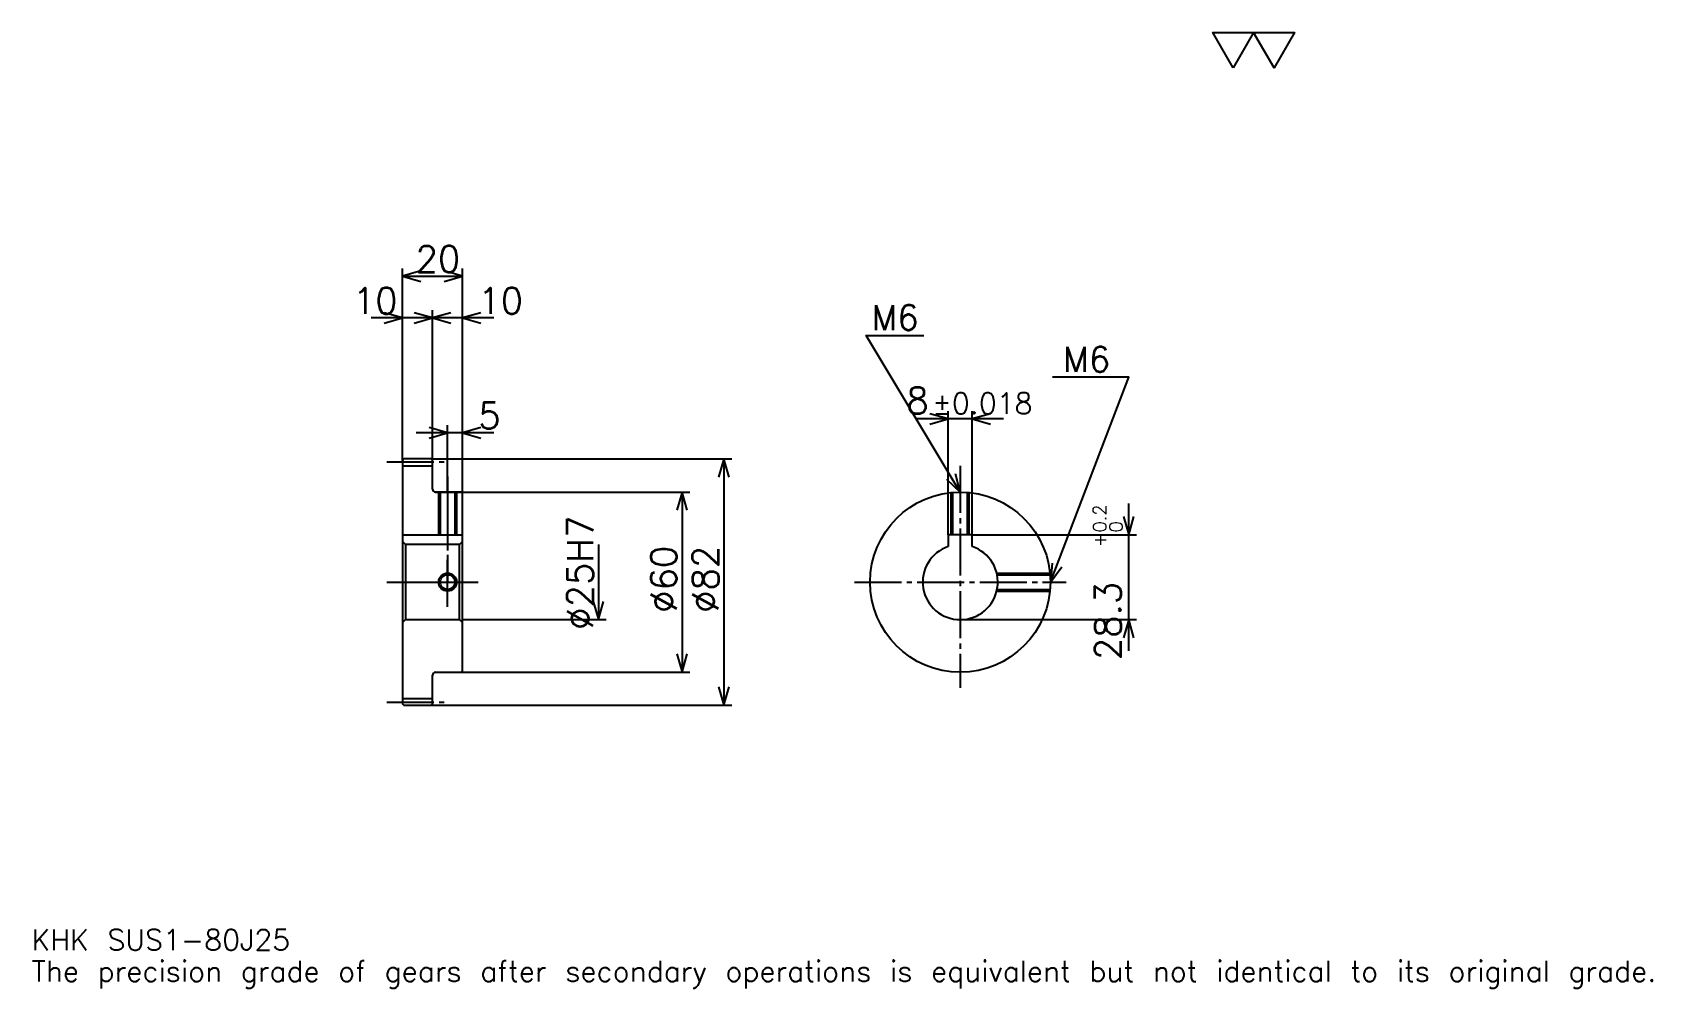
# Model space of a CAD drawing. Extents: x 18 to 557, y 6 to 325.
import ezdxf

# ---------------------------------------------------------------- set-up
doc = ezdxf.new("R2010")
doc.units = 0
doc.linetypes.add('DASHDOT', pattern=[20.869564, 15.652174, -1.73913, 1.73913, -1.73913])
doc.layers.get('0').update_dxf_attribs({"linetype": 'CONTINUOUS'})
doc.layers.add('DASHDOT', color=6, linetype='DASHDOT')
doc.styles.add('KANJI', font='TXT', dxfattribs={"bigfont": 'BIGFONT'})

msp = doc.modelspace()

# ---------------------------------------------------------------- linework, layer by layer
at = {"color": 5}
for p, q in [((140.869568, 182.739136), (140.869568, 246.217407)), ((140.869568, 243.608704), (160.869568, 243.608704)), ((160.869568, 182.739136), (160.869568, 246.217407)), ((150.869568, 182.739136), (150.869568, 232.304352)), ((161.304352, 229.695648), (130.434784, 229.695648)), ((171.304352, 229.695648), (140.434784, 229.695648)), ((340.956543, 196.08696), (312.086975, 196.08696)), ((322.521729, 157.539139), (322.521729, 198.695663)), ((330.521729, 157.539139), (330.521729, 198.695663)), ((171.304352, 191.434784), (145.434784, 191.434784)), ((155.869568, 182.739136), (155.869568, 194.043488)), ((140.869568, 182.239136), (140.869568, 182.739136)), ((150.369568, 182.739136), (160.869568, 182.739136)), ((150.869568, 182.239136), (150.869568, 182.739136)), ((155.869568, 171.739136), (155.869568, 182.739136)), ((155.869568, 171.739136), (155.869568, 182.739136)), ((160.869568, 182.739136), (250.434784, 182.739136)), ((160.869568, 171.239136), (160.869568, 182.739136)), ((247.82608, 182.739136), (247.82608, 100.739136)), ((151.869568, 171.739136), (160.869568, 171.739136)), ((160.869568, 171.739136), (236.521744, 171.739136)), ((233.913055, 171.739136), (233.913055, 111.739136)), ((382.608704, 118.804352), (382.608704, 167.973923)), ((330.521729, 157.539139), (385.217407, 157.539139)), ((206.08696, 154.239136), (206.08696, 129.239136)), ((160.869568, 129.239136), (208.695648, 129.239136)), ((326.521729, 129.239136), (385.217407, 129.239136)), ((151.869568, 111.739136), (160.869568, 111.739136)), ((160.869568, 111.739136), (236.521744, 111.739136)), ((150.369568, 100.739136), (160.869568, 100.739136)), ((160.869568, 100.739136), (250.434784, 100.739136))]:
    msp.add_line(p, q, dxfattribs=at)
at = {"color": 4}
for p, q in [((140.869568, 180.489136), (150.869568, 180.489136)), ((140.869568, 157.539139), (160.869568, 157.539139)), ((141.869568, 154.239136), (141.869568, 129.239136)), ((159.869568, 154.239136), (160.869568, 155.239136)), ((159.869568, 129.239136), (160.869568, 128.239136)), ((140.869568, 102.989136), (150.869568, 102.989136))]:
    msp.add_line(p, q, dxfattribs=at)
at = {"color": 7}
msp.add_lwpolyline([(417.391296, 313.043488), (410.608673, 324.800018), (437.739136, 324.800018), (430.956512, 313.043488), (424.17392, 324.800018), (417.391296, 313.043488)], dxfattribs=at)
at = {"color": 5}
for points in [[(146.956528, 245.347839), (140.869568, 243.608704), (146.956528, 241.869568)], [(154.782608, 241.869568), (160.869568, 243.608704), (154.782608, 245.347839)], [(134.782608, 227.956528), (140.869568, 229.695648), (134.782608, 231.434784)], [(144.782608, 227.956528), (150.869568, 229.695648), (144.782608, 231.434784)], [(156.956528, 231.434784), (150.869568, 229.695648), (156.956528, 227.956528)], [(166.956528, 231.434784), (160.869568, 229.695648), (166.956528, 227.956528)], [(326.521729, 171.739136), (295.217407, 223.913055), (314.347839, 223.913055)], [(356.521729, 141.739136), (382.608704, 210), (357.217407, 210)], [(316.434784, 194.347839), (322.521729, 196.08696), (316.434784, 197.826096)], [(336.608704, 197.826096), (330.521729, 196.08696), (336.608704, 194.347839)], [(149.782608, 189.695648), (155.869568, 191.434784), (149.782608, 193.17392)], [(166.956528, 193.17392), (160.869568, 191.434784), (166.956528, 189.695648)], [(249.565216, 176.652176), (247.82608, 182.739136), (246.08696, 176.652176)], [(321.898743, 176.063873), (326.521729, 171.739136), (324.881317, 177.853424)], [(235.652176, 165.652176), (233.913055, 171.739136), (232.17392, 165.652176)], [(380.869568, 163.626099), (382.608704, 157.539139), (384.347839, 163.626099)], [(357.07016, 148.045868), (356.521729, 141.739136), (360.319214, 146.804184)], [(204.347824, 135.326096), (206.08696, 129.239136), (207.82608, 135.326096)], [(384.347839, 123.152176), (382.608704, 129.239136), (380.869568, 123.152176)], [(232.17392, 117.826096), (233.913055, 111.739136), (235.652176, 117.826096)], [(246.08696, 106.826096), (247.82608, 100.739136), (249.565216, 106.826096)]]:
    msp.add_lwpolyline(points, dxfattribs=at)
at = {"color": 4}
for points in [[(150.869568, 172.739136), (150.869568, 182.239136), (150.369568, 182.739136), (141.369568, 182.739136), (140.869568, 182.239136), (140.869568, 128.239136)], [(151.869568, 111.739136), (160.369568, 111.739136), (160.869568, 112.239136), (160.869568, 171.239136), (160.369568, 171.739136), (151.869568, 171.739136)], [(152.869568, 171.739136), (152.869568, 157.539139)], [(153.409561, 171.739136), (153.409561, 157.539139)], [(158.329559, 171.739136), (158.329559, 157.539139)], [(158.869568, 171.739136), (158.869568, 157.539139)], [(323.521729, 157.539139), (323.521729, 171.58876)], [(324.061737, 157.539139), (324.061737, 171.638107)], [(328.98175, 157.539139), (328.98175, 171.638107)], [(329.521729, 157.539139), (329.521729, 171.58876)], [(330.521729, 153.581848), (330.521729, 157.539139), (322.521729, 157.539139), (322.521729, 153.581848)], [(140.869568, 128.239136), (141.869568, 129.239136), (159.869568, 129.239136), (159.869568, 154.239136), (141.869568, 154.239136), (140.869568, 155.239136)], [(338.656403, 144.739136), (356.371368, 144.739136)], [(338.777283, 144.199142), (356.420715, 144.199142)], [(338.656403, 138.739136), (356.371368, 138.739136)], [(338.777283, 139.279129), (356.420715, 139.279129)], [(140.869568, 128.239136), (140.869568, 101.239136), (141.369568, 100.739136), (150.369568, 100.739136), (150.869568, 101.239136), (150.869568, 110.739136)]]:
    msp.add_lwpolyline(points, dxfattribs=at)
for centre, radius in [((326.521729, 141.739136), 30), ((155.869568, 141.739136), 2.46)]:
    msp.add_circle(centre, radius, dxfattribs=at)
at = {"color": 7}
msp.add_circle((155.869568, 141.739136), 3, dxfattribs=at)
at = {"color": 4}
for centre, radius, start, end in [((151.869568, 172.739136), 1, 180, 270), ((326.521729, 141.739136), 12.5, 108.66292518, 71.33707482), ((151.869568, 110.739136), 1, 90, 180)]:
    msp.add_arc(centre, radius, start, end, dxfattribs=at)
at = {"layer": 'DASHDOT', "color": 7}
for p, q in [((135.652176, 181.739136), (156.08696, 181.739136)), ((326.521729, 180.434784), (326.521729, 106.521744)), ((155.869568, 171.739136), (155.869568, 141.739136)), ((135.652176, 141.739136), (166.08696, 141.739136)), ((291.304352, 141.739136), (361.739136, 141.739136)), ((135.652176, 101.739136), (156.08696, 101.739136))]:
    msp.add_line(p, q, dxfattribs=at)
for points in [[(155.869568, 176.956528), (155.869568, 152.321747)], [(155.869568, 133.521744), (155.869568, 149.956528)], [(147.652176, 141.739136), (164.08696, 141.739136)]]:
    msp.add_lwpolyline(points, dxfattribs=at)

# ---------------------------------------------------------------- texts
at = {"color": 7, "style": 'KANJI'}
for s, height, p in [('20', 8.695652, (145.217392, 245)), ('10', 8.695652, (124.347824, 231.08696)), ('10', 8.695652, (166.08696, 231.08696)), ('M6', 8.347826, (296.956543, 225.652176)), ('M6', 8.347826, (360.695679, 211.739136)), ('8', 8.695652, (308.572205, 197.826096)), ('5', 8.695652, (166.08696, 192.826096)), ('%%p0.018', 6.956522, (317.17981, 197.826096)), ('KHK SUS1-80J25', 6.956522, (17.391304, 19.130434)), ('The precision grade of gears after secondary operations is equivalent but not identical to its original grade.', 6.956522, (17.391304, 8.695652))]:
    msp.add_text(s, height=height, dxfattribs=at).set_placement(p)
for s, height, p in [('%%c25H7', 8.695652, (204.347824, 125.869568)), ('0.2', 4.347826, (375.130432, 158.272507)), ('+', 4.347826, (375.130432, 153.402939)), ('0', 4.347826, (380.521729, 158.272507)), ('%%c60', 8.695652, (232.17392, 131.521744)), ('%%c82', 8.695652, (246.08696, 131.521744)), ('28.3', 8.695652, (380, 115.764717))]:
    msp.add_text(s, height=height, rotation=90, dxfattribs=at).set_placement(p)

doc.saveas('drawing.dxf')
